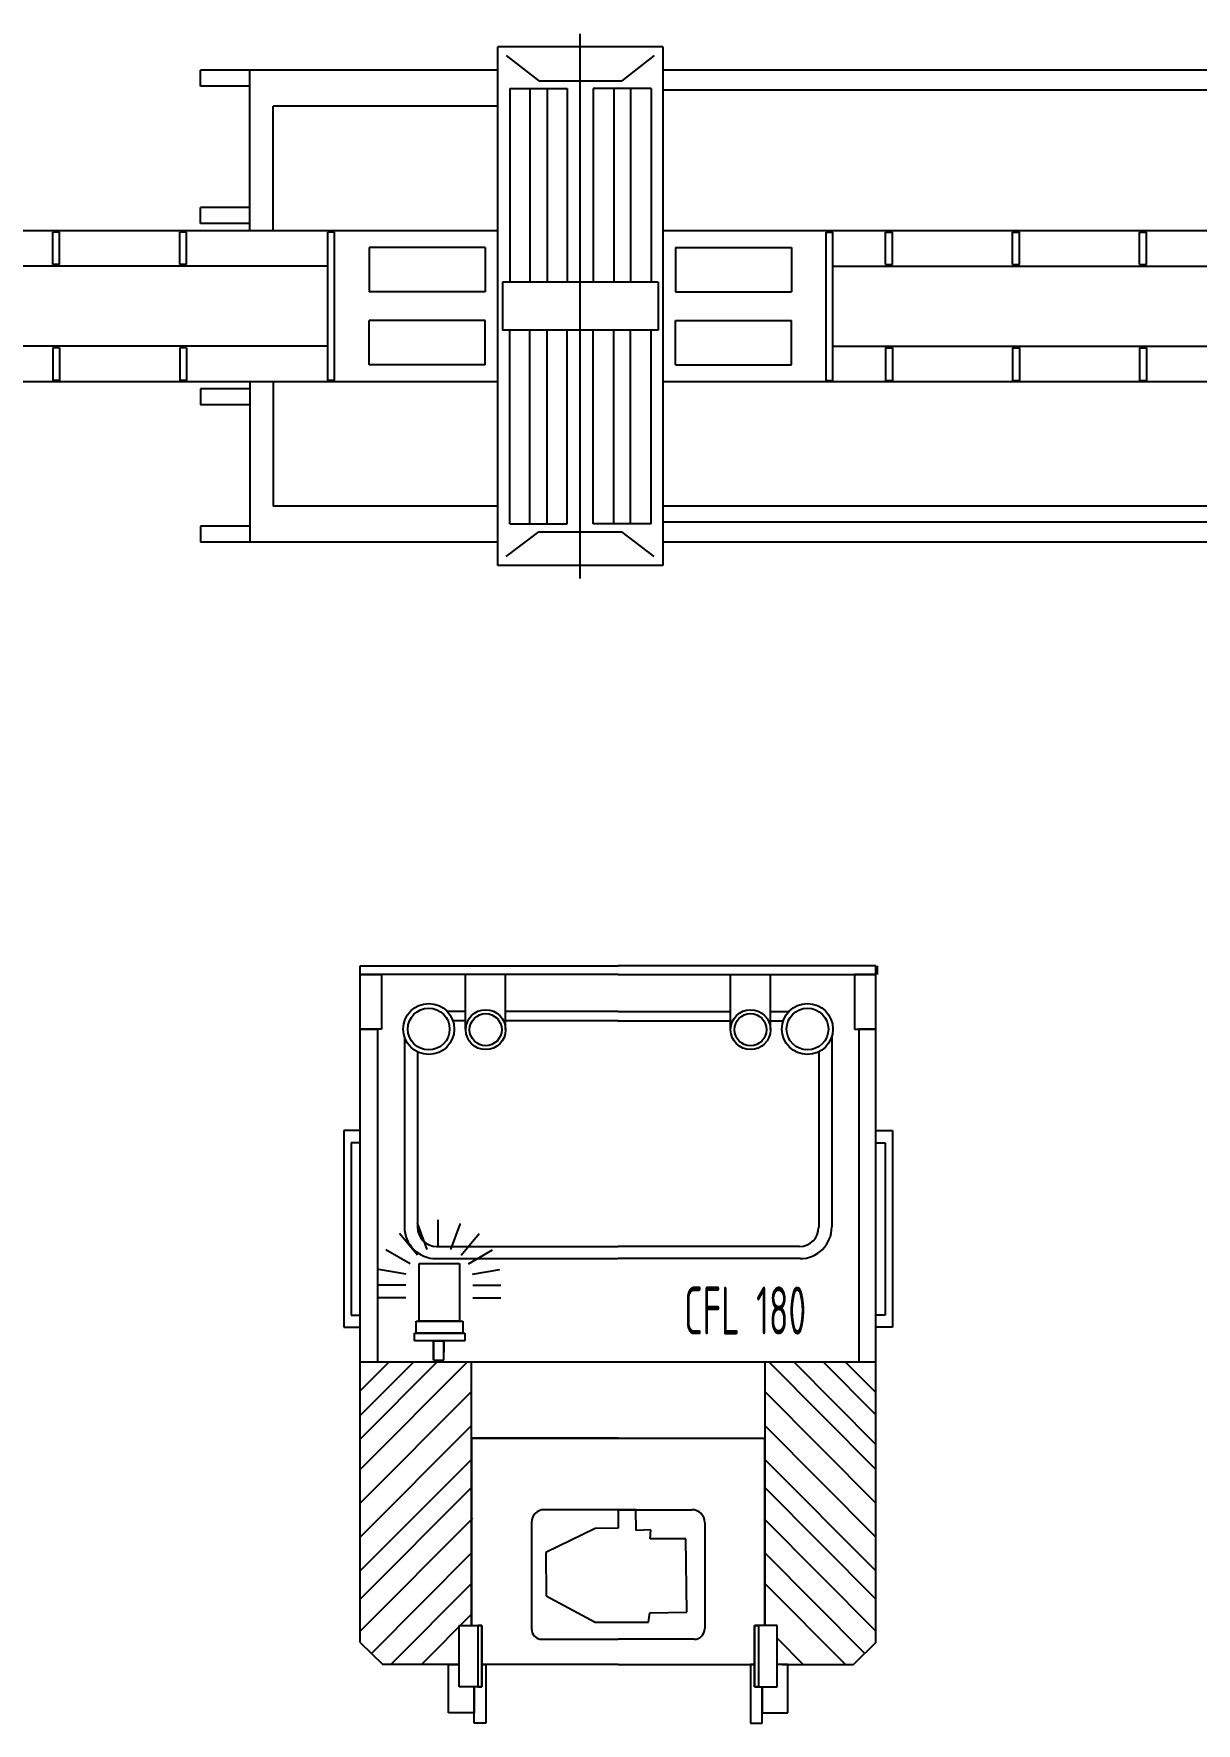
# Model space of a CAD drawing. Extents: x 232357 to 307872, y -9829 to 33775.
# Drawn here: x 252094 to 259160, y 14140 to 24410 of the extents above; entities that cross this region are included whole.
import ezdxf
from ezdxf.enums import TextEntityAlignment as Align

# ---------------------------------------------------------------- set-up
doc = ezdxf.new("R2010")
doc.units = 0
doc.header["$LTSCALE"] = 750
doc.header["$MEASUREMENT"] = 0
doc.layers.get('0').update_dxf_attribs({"linetype": 'CONTINUOUS'})
doc.styles.get("Standard").update_dxf_attribs({"font": 'eskds.shx', "width": 0.7, "oblique": 14})

msp = doc.modelspace()

# ---------------------------------------------------------------- linework, layer by layer
at = {"color": 0, "linetype": 'Continuous', "lineweight": -2}
for p, q in [((255416, 21099), (255416, 24410)), ((255917, 24331), (254915, 24331)), ((254915, 21178), (254915, 24331)), ((254966, 24277), (255164, 24125)), ((255866, 24277), (255669, 24125)), ((255917, 24331), (255917, 21178)), ((254915, 24189), (253107, 24189)), ((253107, 24092), (253107, 24189)), ((253407, 23213), (253407, 24189)), ((269359, 24189), (255917, 24189)), ((253407, 24092), (253107, 24092)), ((254987, 24078), (254987, 22900)), ((254987, 24078), (255337, 24078)), ((255110, 24078), (255110, 22900)), ((255164, 24125), (255669, 24125)), ((255214, 24078), (255214, 22900)), ((255337, 24078), (255337, 22900)), ((255846, 24078), (255495, 24078)), ((255495, 24078), (255495, 22900)), ((255619, 24078), (255619, 22900)), ((255722, 24078), (255722, 22900)), ((255846, 24078), (255846, 22900)), ((269359, 24068), (255917, 24068)), ((254915, 23969), (253550, 23969)), ((253550, 23213), (253550, 23969)), ((253407, 23354), (253107, 23354)), ((253107, 23257), (253107, 23354)), ((254915, 23213), (240572, 23213)), ((253407, 23257), (253107, 23257)), ((269359, 23213), (255917, 23213)), ((252251, 23205), (252210, 23205)), ((252210, 23007), (252210, 23205)), ((252251, 23007), (252251, 23205)), ((252982, 23007), (252982, 23205)), ((253023, 23205), (252982, 23205)), ((253023, 23007), (253023, 23205)), ((253881, 22303), (253881, 23205)), ((253923, 23205), (253881, 23205)), ((253923, 22303), (253923, 23205)), ((254837, 23111), (254132, 23111)), ((254132, 23111), (254132, 22841)), ((254837, 23111), (254837, 22841)), ((255995, 23111), (255995, 22841)), ((255995, 23111), (256700, 23111)), ((256700, 23111), (256700, 22841)), ((256910, 23205), (256951, 23205)), ((256910, 22303), (256910, 23205)), ((256951, 22303), (256951, 23205)), ((257272, 23205), (257313, 23205)), ((257272, 23007), (257272, 23205)), ((257313, 23007), (257313, 23205)), ((258044, 23205), (258085, 23205)), ((258044, 23007), (258044, 23205)), ((258085, 23007), (258085, 23205)), ((258816, 23007), (258816, 23205)), ((258816, 23205), (258857, 23205)), ((258857, 23007), (258857, 23205)), ((252251, 23007), (252210, 23007)), ((253023, 23007), (252982, 23007)), ((257272, 23007), (257313, 23007)), ((258044, 23007), (258085, 23007)), ((258816, 23007), (258857, 23007)), ((253881, 22997), (240572, 22997)), ((256951, 22997), (269359, 22997)), ((254837, 22841), (254132, 22841)), ((255890, 22900), (254943, 22900)), ((254943, 22900), (254943, 22609)), ((255890, 22900), (255890, 22609)), ((255995, 22841), (256700, 22841)), ((254837, 22668), (254132, 22668)), ((254132, 22397), (254132, 22668)), ((254837, 22397), (254837, 22668)), ((255890, 22609), (254943, 22609)), ((254987, 21430), (254987, 22609)), ((255110, 21430), (255110, 22609)), ((255214, 21430), (255214, 22609)), ((255337, 21430), (255337, 22609)), ((255495, 21430), (255495, 22609)), ((255619, 21430), (255619, 22609)), ((255722, 21430), (255722, 22609)), ((255846, 21430), (255846, 22609)), ((255995, 22397), (255995, 22668)), ((255995, 22668), (256700, 22668)), ((256700, 22397), (256700, 22668)), ((253881, 22512), (240572, 22512)), ((252210, 22501), (252210, 22303)), ((252251, 22501), (252210, 22501)), ((252251, 22501), (252251, 22303)), ((253023, 22501), (252982, 22501)), ((252982, 22501), (252982, 22303)), ((253023, 22501), (253023, 22303)), ((256951, 22512), (269359, 22512)), ((257272, 22501), (257313, 22501)), ((257272, 22501), (257272, 22303)), ((257313, 22501), (257313, 22303)), ((258044, 22501), (258085, 22501)), ((258044, 22501), (258044, 22303)), ((258085, 22501), (258085, 22303)), ((258816, 22501), (258816, 22303)), ((258816, 22501), (258857, 22501)), ((258857, 22501), (258857, 22303)), ((254837, 22397), (254132, 22397)), ((255995, 22397), (256700, 22397)), ((254915, 22295), (240572, 22295)), ((252251, 22303), (252210, 22303)), ((253023, 22303), (252982, 22303)), ((253407, 22295), (253407, 21319)), ((253550, 22295), (253550, 21539)), ((253923, 22303), (253881, 22303)), ((269359, 22295), (255917, 22295)), ((256910, 22303), (256951, 22303)), ((257272, 22303), (257313, 22303)), ((258044, 22303), (258085, 22303)), ((258816, 22303), (258857, 22303)), ((253407, 22252), (253107, 22252)), ((253107, 22252), (253107, 22155)), ((253407, 22155), (253107, 22155)), ((254915, 21539), (253550, 21539)), ((269359, 21539), (255917, 21539)), ((269359, 21539), (255917, 21539)), ((253407, 21417), (253107, 21417)), ((253107, 21417), (253107, 21319)), ((254966, 21232), (255164, 21383)), ((254987, 21430), (255337, 21430)), ((254987, 21430), (255337, 21430)), ((255164, 21383), (255669, 21383)), ((255846, 21430), (255495, 21430)), ((255846, 21430), (255495, 21430)), ((255866, 21232), (255669, 21383)), ((269359, 21441), (255917, 21441)), ((254915, 21319), (253107, 21319)), ((269359, 21319), (255917, 21319)), ((255917, 21178), (254915, 21178)), ((255917, 21178), (255822, 21178))]:
    msp.add_line(p, q, dxfattribs=at)
at = {"color": 0, "lineweight": -2}
for p, q in [((254079, 18745), (255646, 18745)), ((254079, 18745), (255646, 18745)), ((254079, 18692), (254079, 18745)), ((254079, 15873), (254079, 18745)), ((255646, 18692), (254079, 18692)), ((254079, 18359), (254079, 18692)), ((254079, 18692), (254208, 18692)), ((254208, 18692), (254208, 18359)), ((254719, 18358), (254719, 18692)), ((254962, 18358), (254962, 18692)), ((257213, 18745), (255646, 18745)), ((257213, 18745), (255646, 18745)), ((255646, 18692), (257213, 18692)), ((256330, 18358), (256330, 18692)), ((256572, 18358), (256572, 18692)), ((257083, 18692), (257083, 18359)), ((257213, 18692), (257083, 18692)), ((257213, 18692), (257213, 18745)), ((257213, 15873), (257213, 18745)), ((257213, 18359), (257213, 18692)), ((257220, 18745), (257220, 18692)), ((257220, 18745), (257220, 18692)), ((254719, 18466), (254608, 18466)), ((254719, 18410), (254642, 18410)), ((255646, 18466), (254962, 18466)), ((255646, 18410), (254962, 18410)), ((255646, 18466), (256330, 18466)), ((255646, 18410), (256330, 18410)), ((256572, 18466), (256684, 18466)), ((256572, 18410), (256650, 18410)), ((254079, 15873), (254079, 18359)), ((254079, 18359), (254183, 18359)), ((254208, 18359), (254079, 18359)), ((254183, 18359), (254183, 16337)), ((254347, 18313), (254347, 17157)), ((256945, 18313), (256945, 17157)), ((257083, 18359), (257213, 18359)), ((257109, 18359), (257109, 16337)), ((257213, 18359), (257109, 18359)), ((257213, 15873), (257213, 18359)), ((254426, 18220), (254426, 17154)), ((256866, 18220), (256866, 17154)), ((253979, 17743), (253979, 16548)), ((254079, 17743), (253979, 17743)), ((254023, 17669), (254023, 16621)), ((254079, 17669), (254023, 17669)), ((254079, 16548), (254079, 17743)), ((254079, 16621), (254079, 17669)), ((257213, 16548), (257213, 17743)), ((257213, 17743), (257313, 17743)), ((257213, 16621), (257213, 17669)), ((257213, 17669), (257269, 17669)), ((257269, 17669), (257269, 16621)), ((257313, 17743), (257313, 16548)), ((254485, 17020), (254427, 17179)), ((254553, 17032), (254553, 17201)), ((254629, 17019), (254687, 17178)), ((254426, 16986), (254317, 17116)), ((254692, 16986), (254801, 17116)), ((254381, 16933), (254235, 17018)), ((254540, 16964), (255646, 16964)), ((254543, 17037), (255646, 17037)), ((254737, 16933), (254883, 17018)), ((256749, 17037), (255646, 17037)), ((256752, 16964), (255646, 16964)), ((254358, 16869), (254191, 16898)), ((254436, 16583), (254436, 16935)), ((254436, 16935), (254682, 16935)), ((254682, 16935), (254682, 16583)), ((254760, 16869), (254927, 16898)), ((254355, 16802), (254186, 16802)), ((254763, 16802), (254933, 16802)), ((254355, 16725), (254186, 16725)), ((254763, 16725), (254933, 16725)), ((253979, 16548), (254079, 16548)), ((254023, 16621), (254079, 16621)), ((254418, 16511), (254418, 16583)), ((254418, 16583), (254702, 16583)), ((254682, 16583), (254436, 16583)), ((254702, 16583), (254702, 16511)), ((257269, 16621), (257213, 16621)), ((257313, 16548), (257213, 16548)), ((254408, 16464), (254408, 16511)), ((254408, 16511), (254715, 16511)), ((254715, 16464), (254408, 16464)), ((254702, 16511), (254418, 16511)), ((254524, 16464), (254524, 16346)), ((254586, 16464), (254524, 16464)), ((254524, 16395), (254524, 16464)), ((254524, 16464), (254586, 16464)), ((254586, 16346), (254586, 16464)), ((254586, 16464), (254586, 16395)), ((254715, 16511), (254715, 16464)), ((254404, 16337), (254079, 16010)), ((254255, 16337), (254079, 16160)), ((254730, 16337), (254079, 15682)), ((254079, 16337), (257213, 16337)), ((254540, 16331), (254079, 15867)), ((254524, 16346), (254524, 16395)), ((254524, 16346), (254586, 16346)), ((254754, 14733), (254754, 16337)), ((256538, 16337), (256538, 14733)), ((256562, 16337), (257213, 15682)), ((256714, 16337), (257213, 15835)), ((256892, 16337), (257213, 16014)), ((257027, 16337), (257213, 16150)), ((254754, 16157), (254079, 15478)), ((256538, 16157), (257213, 15478)), ((254754, 15949), (254079, 15271)), ((256538, 15949), (257213, 15271)), ((254079, 14630), (254079, 15873)), ((255646, 15873), (254754, 15873)), ((254754, 15873), (254754, 14733)), ((254754, 15873), (256537, 15873)), ((255646, 15873), (256537, 15873)), ((256538, 14733), (256538, 15873)), ((257213, 14630), (257213, 15873)), ((254754, 15744), (254079, 15066)), ((256538, 15744), (257213, 15066)), ((254754, 15573), (254079, 14895)), ((256538, 15573), (257213, 14895)), ((255646, 15438), (255197, 15438)), ((255646, 15438), (255646, 15326)), ((255753, 15438), (255646, 15438)), ((255646, 15438), (256095, 15438)), ((255756, 15312), (255753, 15438)), ((254760, 15384), (254079, 14699)), ((255119, 15360), (255119, 14715)), ((255506, 15323), (255207, 15177)), ((255646, 15326), (255506, 15323)), ((255844, 15316), (255756, 15312)), ((255840, 15260), (255844, 15316)), ((256173, 15360), (256173, 14715)), ((256532, 15384), (257213, 14699)), ((256058, 15261), (255840, 15260)), ((256063, 14815), (256058, 15261)), ((254754, 15175), (254146, 14564)), ((255207, 15177), (255208, 14914)), ((256538, 15175), (257145, 14564)), ((254754, 14990), (254264, 14497)), ((255208, 14914), (255507, 14754)), ((256538, 14990), (257028, 14497)), ((254754, 14803), (254450, 14497)), ((255830, 14755), (255838, 14810)), ((255838, 14810), (256063, 14815)), ((254679, 14361), (254679, 14733)), ((254679, 14733), (254817, 14733)), ((254793, 14733), (254793, 14361)), ((254817, 14733), (254793, 14733)), ((254817, 14361), (254817, 14733)), ((254817, 14733), (254817, 14361)), ((255507, 14754), (255830, 14755)), ((256475, 14361), (256475, 14733)), ((256475, 14733), (256499, 14733)), ((256475, 14733), (256475, 14361)), ((256613, 14733), (256475, 14733)), ((256499, 14733), (256499, 14361)), ((256613, 14361), (256613, 14733)), ((254079, 14630), (254216, 14497)), ((255184, 14650), (255646, 14650)), ((256108, 14650), (255646, 14650)), ((256613, 14656), (256771, 14497)), ((257213, 14630), (257076, 14497)), ((254679, 14497), (254216, 14497)), ((254614, 14497), (254679, 14497)), ((254614, 14204), (254614, 14497)), ((255646, 14497), (254817, 14497)), ((254817, 14497), (254842, 14497)), ((254842, 14497), (254842, 14140)), ((255646, 14497), (256475, 14497)), ((256475, 14497), (256450, 14497)), ((256450, 14497), (256450, 14140)), ((256677, 14497), (256613, 14497)), ((256644, 14497), (257076, 14497)), ((256677, 14204), (256677, 14497)), ((254817, 14361), (254679, 14361)), ((254770, 14140), (254770, 14361)), ((254770, 14361), (254770, 14204)), ((254793, 14361), (254817, 14361)), ((256499, 14361), (256475, 14361)), ((256475, 14361), (256613, 14361)), ((256521, 14140), (256521, 14361)), ((256521, 14361), (256521, 14204)), ((254770, 14204), (254614, 14204)), ((256521, 14204), (256677, 14204)), ((254842, 14140), (254770, 14140)), ((256450, 14140), (256521, 14140))]:
    msp.add_line(p, q, dxfattribs=at)
for centre, radius in [((254495, 18360), 155), ((254495, 18360), 155), ((254495, 18360), 127), ((256797, 18360), 155), ((256797, 18360), 155), ((256797, 18360), 127), ((254841, 18356), 121), ((254841, 18356), 121), ((254841, 18356), 97.5), ((256451, 18356), 121), ((256451, 18356), 121), ((256451, 18356), 97.5)]:
    msp.add_circle(centre, radius, dxfattribs=at)
for centre, radius, start, end in [((254540, 17157), 193, 180, 270), ((254543, 17154), 116, 180, 270), ((256749, 17154), 116, 270, 0), ((256752, 17157), 193, 270, 0), ((255197, 15360), 78, 90, 180), ((256095, 15360), 78, 0, 90), ((255184, 14715), 64.6, 180, 270), ((256108, 14715), 64.6, 270, 0)]:
    msp.add_arc(centre, radius, start, end, dxfattribs=at)

# ---------------------------------------------------------------- texts
at = {"color": 0, "lineweight": -2, "width": 0.666667}
msp.add_text('CFL 180', height=291.8, dxfattribs=at).set_placement((256418, 16649), align=Align.MIDDLE)

doc.saveas('drawing.dxf')
